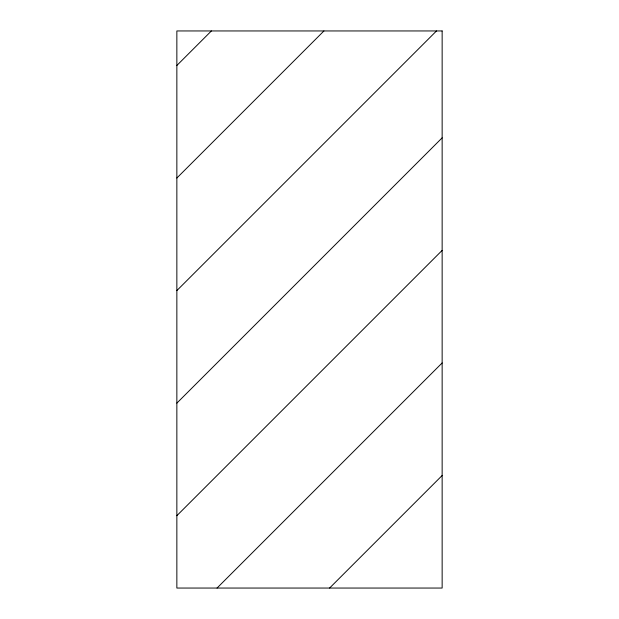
<?xml version="1.0" encoding="UTF-8"?>
<svg xmlns="http://www.w3.org/2000/svg" width="619" height="619" viewBox="0 0 619 619"><rect width="100%" height="100%" fill="white"/><g stroke="black" fill="none" stroke-linecap="round" stroke-linejoin="round"><path stroke-width="0.93" d="M176.856 65.475L211.381 30.95M176.856 178.032L323.938 30.95M176.856 290.582L436.488 30.95M176.856 403.131L442.144 137.844M176.856 515.681L442.144 250.393M217.037 588.05L442.144 362.951M329.594 588.05L442.144 475.5M442.144 30.95L176.856 30.95L176.856 588.05L442.144 588.05L442.144 30.95"/></g></svg>
